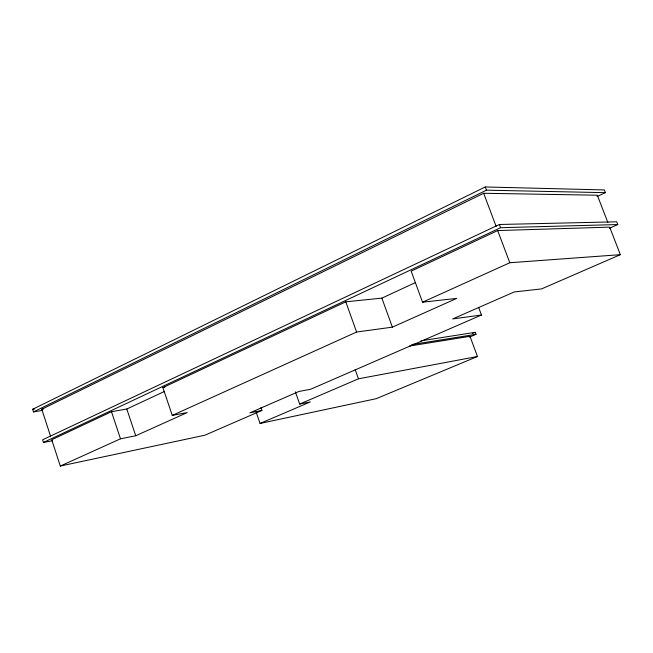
<?xml version="1.0" encoding="UTF-8"?>
<svg xmlns="http://www.w3.org/2000/svg" width="653" height="653" viewBox="0 0 653 653"><rect width="100%" height="100%" fill="white"/><g stroke="black" fill="none" stroke-linecap="round" stroke-linejoin="round"><path stroke-width="0.98" d="M42.551 410.394L33.499 411.888L32.65 409.276L485.236 186.962L604.327 189.941L605.38 192.668L597.062 196.529M33.499 411.888L486.444 190.17L605.38 192.668M50.55 436.163L41.768 409.235L483.653 193.272L597.307 195.214L607.886 222.518M609.396 228.297L617.771 224.55L616.701 221.808L499.374 224.485L42.592 439.812L43.441 442.44L52.444 440.718M43.441 442.44L500.59 227.709L617.771 224.55M164.23 391.555L126.804 409.015L111.483 411.716L51.726 439.747L60.305 466.038L204.879 435.216L261.943 410.419L260.955 407.57M60.305 466.038L120.503 438.808L135.742 435.747L187.24 412.565L172.278 415.398L162.875 387.613L345.772 301.817L381.866 298.135L415.186 282.708M478.698 307.571L481.473 315.024L452.668 318.942L514.205 291.956L541.582 288.904L620.35 254.67L609.682 227.138L497.692 230.566L411.17 271.142L422.556 302.2L456.757 298.38L392.388 327.153L356.62 332.026L172.278 415.398M422.556 302.2L509.805 262.743L620.35 254.67M481.473 315.024L310.657 389.245L298.919 391.465L249.903 412.835L261.943 410.419M295.352 391.808L299.662 404.068L358.473 378.805L477.457 356.505L469.989 336.319L409.57 346.025M256.115 412.027L260.074 423.446L310.322 401.921L299.662 404.068M472.437 333.52L475.245 332.32L475.996 334.328L469.425 337.128M477.457 356.505L376.234 398.681L260.074 423.446M32.65 409.276L34.666 408.949M41.768 409.235L43.767 408.909M162.875 387.613L164.874 387.286M411.782 344.564L475.996 334.328M421.03 340.809L475.245 332.32M485.236 186.962L486.444 190.17M499.374 224.485L500.59 227.709M483.653 193.272L496.133 226.411M497.692 230.566L509.805 262.743M381.866 298.135L392.388 327.153M345.772 301.817L356.62 332.026M355.142 369.508L358.473 378.805M126.804 409.015L135.742 435.747M111.483 411.716L120.503 438.808"/></g></svg>
